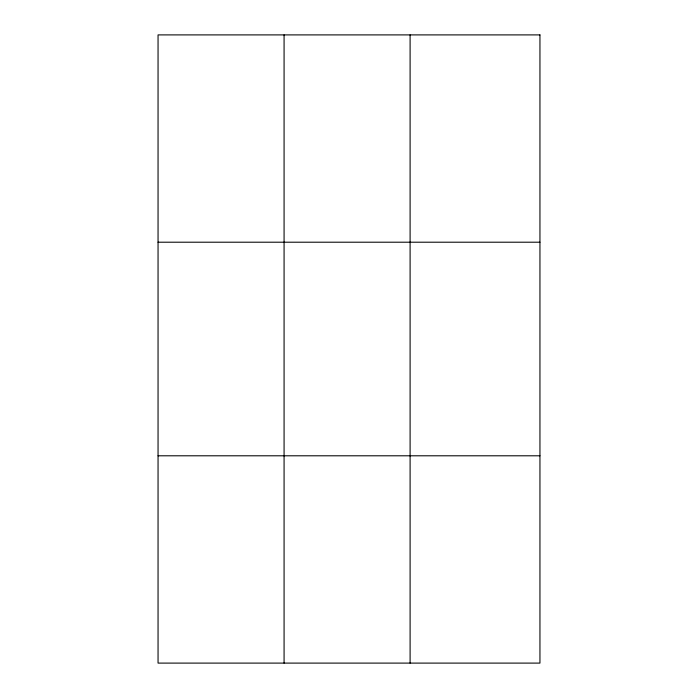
<?xml version="1.0" encoding="UTF-8"?>
<svg xmlns="http://www.w3.org/2000/svg" width="698" height="698" viewBox="0 0 698 698"><rect width="100%" height="100%" fill="white"/><g stroke="black" fill="none" stroke-linecap="round" stroke-linejoin="round"><path stroke-width="1.05" d="M284.077 34.9L284.077 663.1M410.101 34.9L410.101 663.1M158.053 242.206L539.947 242.206M158.053 455.794L539.947 455.794M539.947 34.9L539.947 663.1L158.053 663.1L158.053 34.9L539.947 34.9"/></g></svg>
